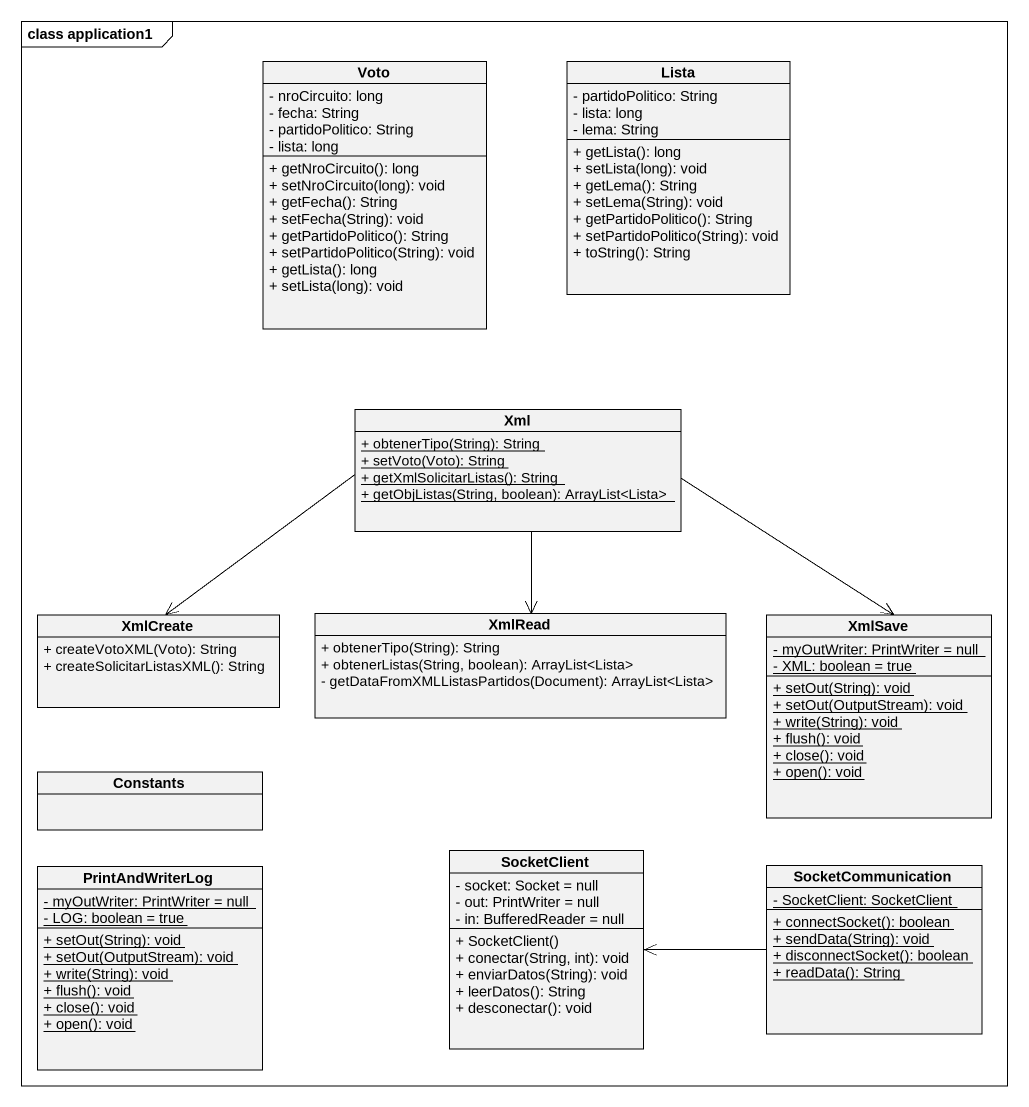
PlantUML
@startuml
mainframe class application1
hide circle
hide empty members
skinparam classAttributeIconSize 0
class Voto {
  - nroCircuito: long
  - fecha: String
  - partidoPolitico: String
  - lista: long
  + getNroCircuito(): long
  + setNroCircuito(long): void
  + getFecha(): String
  + setFecha(String): void
  + getPartidoPolitico(): String
  + setPartidoPolitico(String): void
  + getLista(): long
  + setLista(long): void
}
class Lista {
  - partidoPolitico: String
  - lista: long
  - lema: String
  + getLista(): long
  + setLista(long): void
  + getLema(): String
  + setLema(String): void
  + getPartidoPolitico(): String
  + setPartidoPolitico(String): void
  + toString(): String
}
class Xml {
  {static} + obtenerTipo(String): String
  {static} + setVoto(Voto): String
  {static} + getXmlSolicitarListas(): String
  {static} + getObjListas(String, boolean): ArrayList<Lista>
}
class XmlCreate {
  + createVotoXML(Voto): String
  + createSolicitarListasXML(): String
}
class XmlRead {
  + obtenerTipo(String): String
  + obtenerListas(String, boolean): ArrayList<Lista>
  - getDataFromXMLListasPartidos(Document): ArrayList<Lista>
}
class XmlSave {
  {static} - myOutWriter: PrintWriter = null
  {static} - XML: boolean = true
  {static} + setOut(String): void
  {static} + setOut(OutputStream): void
  {static} + write(String): void
  {static} + flush(): void
  {static} + close(): void
  {static} + open(): void
}
class Constants
class PrintAndWriterLog {
  {static} - myOutWriter: PrintWriter = null
  {static} - LOG: boolean = true
  {static} + setOut(String): void
  {static} + setOut(OutputStream): void
  {static} + write(String): void
  {static} + flush(): void
  {static} + close(): void
  {static} + open(): void
}
class SocketClient {
  - socket: Socket = null
  - out: PrintWriter = null
  - in: BufferedReader = null
  + SocketClient()
  + conectar(String, int): void
  + enviarDatos(String): void
  + leerDatos(): String
  + desconectar(): void
}
class SocketCommunication {
  {static} - SocketClient: SocketClient
  {static} + connectSocket(): boolean
  {static} + sendData(String): void
  {static} + disconnectSocket(): boolean
  {static} + readData(): String
}
Xml -left-> XmlCreate
Xml --> XmlRead
Xml --> XmlSave
SocketCommunication -left-> SocketClient
@enduml
